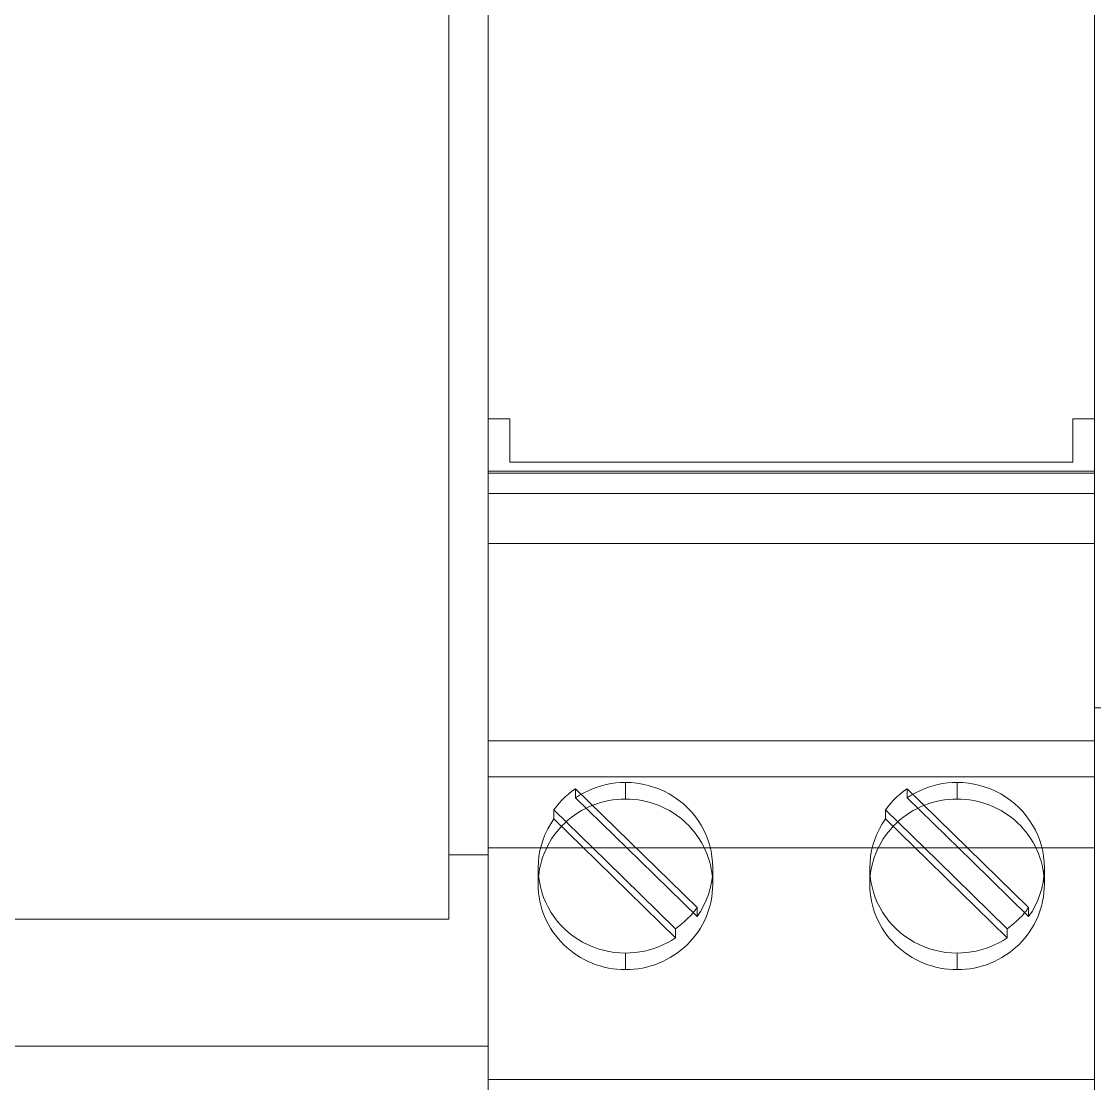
# Model space of a CAD drawing. Header units: millimetres. Extents: x 1359 to 3577, y 1333 to 3557.
# Drawn here: x 1620.78 to 1645.37, y 2740.46 to 2764.81 of the extents above; entities that cross this region are included whole.
import ezdxf

# ---------------------------------------------------------------- set-up
doc = ezdxf.new("R2010")
doc.units = ezdxf.units.MM
doc.layers.add('000-PI-Oprema', color=30, linetype='Continuous', lineweight=5)
doc.layers.add('002-PI-Kabelska kanalica', color=150, linetype='Continuous')

# ---------------------------------------------------------------- blocks, each defined once
blk = doc.blocks.new('PXC.surge - 2907874')
at = {"color": 0, "linetype": 'ByBlock', "lineweight": 0, "ltscale": 0.25}
blk.add_lwpolyline([(0, 89.8), (14.15, 89.8), (14.15, 96.459), (15.514, 96.459), (18.5, 97.259), (18.5, 97.859), (25.25, 97.859), (25.4, 97.859), (25.4, 0), (18.3, 0), (18.3, -0.4), (7.1, -0.4), (7.1, 0), (0, 0), (0, 89.8), (14.15, 89.8), (14.15, 96.459), (14.15, 94.512), (14.15, 94.512), (14.15, 94.512)], dxfattribs=at)
at = {"layer": '000-PI-Oprema', "color": 0, "linetype": 'ByBlock', "lineweight": 0}
for p, q in [((25.4, 66.15), (25.4, 23.65)), ((24.5, 22.5), (24.5, 43.164)), ((25.4, 26.9), (25.4, 26.9)), ((24.5, 23.65), (24.5, 23.65)), ((25.4, 23.65), (25.4, 23.65)), ((25.4, 23.65), (25.4, 23.17)), ((25.4, 23.17), (24.5, 23.17)), ((25.4, 23.17), (25.4, 18.788)), ((24.5, 22.5), (24.5, 22.5)), ((24.5, 22.5), (24.5, 21.7)), ((24.5, 21.7), (12.8, 21.7)), ((24.5, 21.7), (24.5, 21.7)), ((0, 18.788), (25.4, 18.788)), ((25.4, 18.788), (25.4, 17.57))]:
    blk.add_line(p, q, dxfattribs=at)
blk = doc.blocks.new('PLC-RSC-120UC21-21 - 2967086')
at = {"layer": '000-PI-Oprema', "color": 0, "linetype": 'ByBlock', "lineweight": 0}
for p, q in [((0, -50.85), (0, -23.55)), ((13.9, -23.55), (13.9, -50.85)), ((0, -50.85), (0, -61)), ((0.5, -50.85), (0, -50.85)), ((0.5, -50.85), (0.5, -51.85)), ((13.9, -50.85), (13.4, -50.85)), ((13.4, -50.85), (13.4, -51.85)), ((13.9, -58.373), (13.9, -50.85)), ((13.4, -51.85), (0.5, -51.85)), ((13.9, -52.053), (0, -52.053)), ((13.9, -52.102), (0, -52.102)), ((13.9, -52.569), (0, -52.569)), ((0, -53.715), (13.9, -53.715)), ((0, -57.5), (0, -57.5)), ((13.9, -58.24), (0, -58.24)), ((13.9, -59.4), (13.9, -58.373)), ((0, -59.066), (13.9, -59.066)), ((2.498, -59.299), (2.603, -59.267)), ((2.603, -59.267), (2.71, -59.24)), ((2.71, -59.24), (2.819, -59.219)), ((2.819, -59.219), (2.928, -59.204)), ((2.928, -59.204), (3.039, -59.195)), ((3.039, -59.195), (3.15, -59.192)), ((3.15, -59.572), (3.15, -59.192)), ((3.15, -59.192), (3.281, -59.196)), ((3.281, -59.196), (3.412, -59.209)), ((3.412, -59.209), (3.541, -59.23)), ((3.541, -59.23), (3.668, -59.259)), ((3.668, -59.259), (3.793, -59.296)), ((10.098, -59.299), (10.203, -59.267)), ((10.203, -59.267), (10.31, -59.24)), ((10.31, -59.24), (10.419, -59.219)), ((10.419, -59.219), (10.528, -59.204)), ((10.528, -59.204), (10.639, -59.195)), ((10.639, -59.195), (10.75, -59.192)), ((10.75, -59.192), (10.881, -59.196)), ((10.75, -59.572), (10.75, -59.192)), ((10.881, -59.196), (11.012, -59.209)), ((11.012, -59.209), (11.141, -59.23)), ((11.141, -59.23), (11.268, -59.259)), ((11.268, -59.259), (11.393, -59.296)), ((1.771, -59.523), (1.846, -59.457)), ((1.846, -59.457), (1.924, -59.395)), ((1.924, -59.395), (2.005, -59.336)), ((2.005, -59.544), (2.005, -59.336)), ((4.79, -62.06), (2.005, -59.336)), ((2.005, -59.544), (2.098, -59.485)), ((2.098, -59.485), (2.194, -59.43)), ((2.194, -59.43), (2.293, -59.381)), ((2.293, -59.381), (2.394, -59.337)), ((2.394, -59.337), (2.498, -59.299)), ((3.793, -59.296), (3.915, -59.341)), ((3.915, -59.341), (4.034, -59.394)), ((4.034, -59.394), (4.15, -59.454)), ((4.15, -59.454), (4.261, -59.522)), ((9.371, -59.523), (9.446, -59.457)), ((9.446, -59.457), (9.524, -59.395)), ((9.524, -59.395), (9.605, -59.336)), ((9.605, -59.544), (9.605, -59.336)), ((9.605, -59.336), (12.39, -62.06)), ((9.605, -59.544), (9.698, -59.485)), ((9.698, -59.485), (9.794, -59.43)), ((9.794, -59.43), (9.893, -59.381)), ((9.893, -59.381), (9.994, -59.337)), ((9.994, -59.337), (10.098, -59.299)), ((11.393, -59.296), (11.515, -59.341)), ((11.515, -59.341), (11.634, -59.394)), ((11.634, -59.394), (11.75, -59.454)), ((11.75, -59.454), (11.861, -59.522)), ((13.9, -59.4), (13.9, -61)), ((1.51, -59.821), (1.57, -59.742)), ((1.57, -59.742), (1.633, -59.666)), ((1.633, -59.666), (1.7, -59.593)), ((1.7, -59.593), (1.771, -59.523)), ((3.493, -61), (2.005, -59.544)), ((2.226, -59.793), (2.313, -59.751)), ((2.313, -59.751), (2.401, -59.714)), ((2.401, -59.714), (2.49, -59.681)), ((2.49, -59.681), (2.581, -59.652)), ((2.581, -59.652), (2.674, -59.628)), ((2.674, -59.628), (2.767, -59.608)), ((2.767, -59.608), (2.862, -59.592)), ((2.862, -59.592), (2.957, -59.581)), ((2.957, -59.581), (3.053, -59.574)), ((3.053, -59.574), (3.15, -59.572)), ((3.15, -59.572), (3.247, -59.574)), ((3.247, -59.574), (3.343, -59.581)), ((3.343, -59.581), (3.438, -59.592)), ((3.438, -59.592), (3.533, -59.608)), ((3.533, -59.608), (3.626, -59.628)), ((3.626, -59.628), (3.719, -59.652)), ((3.719, -59.652), (3.81, -59.681)), ((3.81, -59.681), (3.899, -59.714)), ((3.899, -59.714), (3.987, -59.751)), ((3.987, -59.751), (4.074, -59.793)), ((4.261, -59.522), (4.368, -59.597)), ((4.368, -59.597), (4.469, -59.678)), ((4.469, -59.678), (4.565, -59.766)), ((9.11, -59.821), (9.17, -59.742)), ((9.17, -59.742), (9.233, -59.666)), ((9.233, -59.666), (9.3, -59.593)), ((9.3, -59.593), (9.371, -59.523)), ((11.093, -61), (9.605, -59.544)), ((9.826, -59.793), (9.913, -59.751)), ((9.913, -59.751), (10.001, -59.714)), ((10.001, -59.714), (10.09, -59.681)), ((10.09, -59.681), (10.181, -59.652)), ((10.181, -59.652), (10.274, -59.628)), ((10.274, -59.628), (10.367, -59.608)), ((10.367, -59.608), (10.462, -59.592)), ((10.462, -59.592), (10.557, -59.581)), ((10.557, -59.581), (10.653, -59.574)), ((10.653, -59.574), (10.75, -59.572)), ((10.75, -59.572), (10.847, -59.574)), ((10.847, -59.574), (10.943, -59.581)), ((10.943, -59.581), (11.038, -59.592)), ((11.038, -59.592), (11.133, -59.608)), ((11.133, -59.608), (11.226, -59.628)), ((11.226, -59.628), (11.319, -59.652)), ((11.319, -59.652), (11.41, -59.681)), ((11.41, -59.681), (11.499, -59.714)), ((11.499, -59.714), (11.587, -59.751)), ((11.587, -59.751), (11.674, -59.793)), ((11.861, -59.522), (11.968, -59.597)), ((11.968, -59.597), (12.069, -59.678)), ((12.069, -59.678), (12.165, -59.766)), ((13.9, -61), (13.9, -59.544)), ((1.51, -60.029), (1.51, -59.821)), ((1.51, -59.821), (2.716, -61)), ((1.83, -60.058), (1.903, -59.998)), ((1.903, -59.998), (1.98, -59.941)), ((1.98, -59.941), (2.06, -59.888)), ((2.06, -59.888), (2.142, -59.838)), ((2.142, -59.838), (2.226, -59.793)), ((4.074, -59.793), (4.158, -59.838)), ((4.158, -59.838), (4.24, -59.888)), ((4.24, -59.888), (4.32, -59.941)), ((4.32, -59.941), (4.397, -59.998)), ((4.397, -59.998), (4.47, -60.058)), ((4.565, -59.766), (4.654, -59.859)), ((4.654, -59.859), (4.737, -59.957)), ((4.737, -59.957), (4.813, -60.061)), ((9.11, -60.029), (9.11, -59.821)), ((10.316, -61), (9.11, -59.821)), ((9.43, -60.058), (9.503, -59.998)), ((9.503, -59.998), (9.58, -59.941)), ((9.58, -59.941), (9.66, -59.888)), ((9.66, -59.888), (9.742, -59.838)), ((9.742, -59.838), (9.826, -59.793)), ((11.674, -59.793), (11.758, -59.838)), ((11.758, -59.838), (11.84, -59.888)), ((11.84, -59.888), (11.92, -59.941)), ((11.92, -59.941), (11.997, -59.998)), ((11.997, -59.998), (12.07, -60.058)), ((12.165, -59.766), (12.254, -59.859)), ((12.254, -59.859), (12.337, -59.957)), ((12.337, -59.957), (12.413, -60.061)), ((1.37, -60.255), (1.436, -60.14)), ((1.436, -60.14), (1.51, -60.029)), ((1.51, -60.029), (2.503, -61)), ((1.628, -60.259), (1.692, -60.189)), ((1.692, -60.189), (1.759, -60.122)), ((1.759, -60.122), (1.83, -60.058)), ((4.47, -60.058), (4.541, -60.122)), ((4.541, -60.122), (4.608, -60.189)), ((4.608, -60.189), (4.672, -60.259)), ((4.813, -60.061), (4.882, -60.17)), ((4.882, -60.17), (4.944, -60.283)), ((8.97, -60.255), (9.036, -60.14)), ((9.036, -60.14), (9.11, -60.029)), ((9.11, -60.029), (10.103, -61)), ((9.228, -60.259), (9.292, -60.189)), ((9.292, -60.189), (9.359, -60.122)), ((9.359, -60.122), (9.43, -60.058)), ((12.07, -60.058), (12.141, -60.122)), ((12.141, -60.122), (12.208, -60.189)), ((12.208, -60.189), (12.272, -60.259)), ((12.413, -60.061), (12.482, -60.17)), ((12.482, -60.17), (12.544, -60.283)), ((1.263, -60.5), (1.313, -60.376)), ((1.313, -60.376), (1.37, -60.255)), ((1.409, -60.566), (1.458, -60.485)), ((1.458, -60.485), (1.511, -60.407)), ((1.511, -60.407), (1.568, -60.331)), ((1.568, -60.331), (1.628, -60.259)), ((4.672, -60.259), (4.732, -60.331)), ((4.732, -60.331), (4.789, -60.407)), ((4.789, -60.407), (4.842, -60.485)), ((4.842, -60.485), (4.891, -60.566)), ((4.944, -60.283), (4.998, -60.401)), ((4.998, -60.401), (5.044, -60.521)), ((8.863, -60.5), (8.913, -60.376)), ((8.913, -60.376), (8.97, -60.255)), ((9.009, -60.566), (9.058, -60.485)), ((9.058, -60.485), (9.111, -60.407)), ((9.111, -60.407), (9.168, -60.331)), ((9.168, -60.331), (9.228, -60.259)), ((12.272, -60.259), (12.332, -60.331)), ((12.332, -60.331), (12.389, -60.407)), ((12.389, -60.407), (12.442, -60.485)), ((12.442, -60.485), (12.491, -60.566)), ((12.544, -60.283), (12.598, -60.401)), ((12.598, -60.401), (12.644, -60.521)), ((13.9, -60.693), (0, -60.693)), ((1.191, -60.755), (1.223, -60.626)), ((1.223, -60.626), (1.263, -60.5)), ((1.285, -60.822), (1.322, -60.734)), ((1.322, -60.734), (1.363, -60.649)), ((1.363, -60.649), (1.409, -60.566)), ((4.891, -60.566), (4.937, -60.649)), ((4.937, -60.649), (4.978, -60.734)), ((4.978, -60.734), (5.015, -60.822)), ((5.044, -60.521), (5.082, -60.643)), ((5.082, -60.643), (5.112, -60.768)), ((8.791, -60.755), (8.823, -60.626)), ((8.823, -60.626), (8.863, -60.5)), ((8.885, -60.822), (8.922, -60.734)), ((8.922, -60.734), (8.963, -60.649)), ((8.963, -60.649), (9.009, -60.566)), ((12.491, -60.566), (12.537, -60.649)), ((12.537, -60.649), (12.578, -60.734)), ((12.578, -60.734), (12.615, -60.822)), ((12.644, -60.521), (12.682, -60.643)), ((12.682, -60.643), (12.712, -60.768)), ((1.155, -61.016), (1.168, -60.885)), ((1.168, -60.885), (1.191, -60.755)), ((1.224, -61), (1.252, -60.91)), ((1.252, -60.91), (1.285, -60.822)), ((5.015, -60.822), (5.048, -60.91)), ((5.048, -60.91), (5.076, -61)), ((5.112, -60.768), (5.133, -60.893)), ((5.133, -60.893), (5.146, -61.021)), ((8.755, -61.016), (8.768, -60.885)), ((8.768, -60.885), (8.791, -60.755)), ((8.824, -61), (8.852, -60.91)), ((8.852, -60.91), (8.885, -60.822)), ((12.615, -60.822), (12.648, -60.91)), ((12.648, -60.91), (12.676, -61)), ((12.712, -60.768), (12.733, -60.893)), ((12.733, -60.893), (12.746, -61.021)), ((0, -66), (0, -61)), ((1.15, -61.148), (1.155, -61.016)), ((1.15, -61.18), (1.15, -61.148)), ((1.15, -61.196), (1.15, -61.148)), ((1.151, -61.212), (1.15, -61.18)), ((1.15, -61.243), (1.15, -61.196)), ((1.152, -61.243), (1.151, -61.212)), ((1.169, -61.261), (1.183, -61.173)), ((1.183, -61.173), (1.202, -61.086)), ((1.202, -61.086), (1.224, -61)), ((2.503, -61), (4.295, -62.752)), ((2.716, -61), (4.295, -62.545)), ((4.79, -62.268), (3.493, -61)), ((5.076, -61), (5.098, -61.086)), ((5.098, -61.086), (5.117, -61.173)), ((5.117, -61.173), (5.131, -61.261)), ((5.146, -61.021), (5.15, -61.148)), ((5.149, -61.212), (5.148, -61.243)), ((5.15, -61.18), (5.149, -61.212)), ((5.15, -61.148), (5.15, -61.18)), ((5.15, -61.196), (5.15, -61.148)), ((5.15, -61.243), (5.15, -61.196)), ((8.75, -61.148), (8.755, -61.016)), ((8.75, -61.18), (8.75, -61.148)), ((8.75, -61.196), (8.75, -61.148)), ((8.751, -61.212), (8.75, -61.18)), ((8.75, -61.243), (8.75, -61.196)), ((8.752, -61.243), (8.751, -61.212)), ((8.769, -61.261), (8.783, -61.173)), ((8.783, -61.173), (8.802, -61.086)), ((8.802, -61.086), (8.824, -61)), ((10.103, -61), (11.895, -62.752)), ((11.895, -62.545), (10.316, -61)), ((12.39, -62.268), (11.093, -61)), ((12.676, -61), (12.698, -61.086)), ((12.698, -61.086), (12.717, -61.173)), ((12.717, -61.173), (12.731, -61.261)), ((12.746, -61.021), (12.75, -61.148)), ((12.749, -61.212), (12.748, -61.243)), ((12.75, -61.18), (12.749, -61.212)), ((12.75, -61.148), (12.75, -61.18)), ((12.75, -61.196), (12.75, -61.148)), ((12.75, -61.243), (12.75, -61.196)), ((13.9, -66), (13.9, -61)), ((1.15, -61.291), (1.15, -61.243)), ((1.15, -61.338), (1.15, -61.291)), ((1.15, -61.385), (1.15, -61.338)), ((1.15, -61.433), (1.15, -61.385)), ((1.15, -61.48), (1.15, -61.433)), ((1.15, -61.528), (1.152, -61.439)), ((1.15, -61.528), (1.15, -61.48)), ((1.154, -61.275), (1.152, -61.243)), ((1.152, -61.439), (1.158, -61.35)), ((1.157, -61.306), (1.154, -61.275)), ((1.159, -61.338), (1.157, -61.306)), ((1.158, -61.35), (1.169, -61.261)), ((1.176, -61.463), (1.159, -61.338)), ((1.201, -61.586), (1.176, -61.463)), ((5.121, -61.481), (5.091, -61.621)), ((5.141, -61.338), (5.121, -61.481)), ((5.131, -61.261), (5.142, -61.35)), ((5.143, -61.306), (5.141, -61.338)), ((5.142, -61.35), (5.148, -61.439)), ((5.146, -61.275), (5.143, -61.306)), ((5.148, -61.243), (5.146, -61.275)), ((5.148, -61.439), (5.15, -61.528)), ((5.15, -61.291), (5.15, -61.243)), ((5.15, -61.338), (5.15, -61.291)), ((5.15, -61.385), (5.15, -61.338)), ((5.15, -61.433), (5.15, -61.385)), ((5.15, -61.48), (5.15, -61.433)), ((5.15, -61.528), (5.15, -61.48)), ((8.75, -61.291), (8.75, -61.243)), ((8.75, -61.338), (8.75, -61.291)), ((8.75, -61.385), (8.75, -61.338)), ((8.75, -61.433), (8.75, -61.385)), ((8.75, -61.48), (8.75, -61.433)), ((8.75, -61.528), (8.752, -61.439)), ((8.75, -61.528), (8.75, -61.48)), ((8.754, -61.275), (8.752, -61.243)), ((8.752, -61.439), (8.758, -61.35)), ((8.757, -61.306), (8.754, -61.275)), ((8.759, -61.338), (8.757, -61.306)), ((8.758, -61.35), (8.769, -61.261)), ((8.776, -61.463), (8.759, -61.338)), ((8.801, -61.586), (8.776, -61.463)), ((12.721, -61.481), (12.691, -61.621)), ((12.741, -61.338), (12.721, -61.481)), ((12.731, -61.261), (12.742, -61.35)), ((12.743, -61.306), (12.741, -61.338)), ((12.742, -61.35), (12.748, -61.439)), ((12.746, -61.275), (12.743, -61.306)), ((12.748, -61.243), (12.746, -61.275)), ((12.748, -61.439), (12.75, -61.528)), ((12.75, -61.291), (12.75, -61.243)), ((12.75, -61.338), (12.75, -61.291)), ((12.75, -61.385), (12.75, -61.338)), ((12.75, -61.433), (12.75, -61.385)), ((12.75, -61.48), (12.75, -61.433)), ((12.75, -61.528), (12.75, -61.48)), ((1.152, -61.624), (1.15, -61.528)), ((1.16, -61.72), (1.152, -61.624)), ((1.172, -61.815), (1.16, -61.72)), ((1.233, -61.708), (1.201, -61.586)), ((1.274, -61.826), (1.233, -61.708)), ((5.091, -61.621), (5.05, -61.759)), ((5.14, -61.72), (5.128, -61.815)), ((5.148, -61.624), (5.14, -61.72)), ((5.15, -61.528), (5.148, -61.624)), ((8.752, -61.624), (8.75, -61.528)), ((8.76, -61.72), (8.752, -61.624)), ((8.772, -61.815), (8.76, -61.72)), ((8.833, -61.708), (8.801, -61.586)), ((8.874, -61.826), (8.833, -61.708)), ((12.691, -61.621), (12.65, -61.759)), ((12.74, -61.72), (12.728, -61.815)), ((12.748, -61.624), (12.74, -61.72)), ((12.75, -61.528), (12.748, -61.624)), ((13.9, -66), (13.9, -61.567)), ((1.189, -61.91), (1.172, -61.815)), ((1.21, -62.004), (1.189, -61.91)), ((1.322, -61.942), (1.274, -61.826)), ((1.377, -62.055), (1.322, -61.942)), ((5, -61.893), (4.939, -62.023)), ((5.05, -61.759), (5, -61.893)), ((5.111, -61.91), (5.09, -62.004)), ((5.128, -61.815), (5.111, -61.91)), ((8.789, -61.91), (8.772, -61.815)), ((8.81, -62.004), (8.789, -61.91)), ((8.922, -61.942), (8.874, -61.826)), ((8.977, -62.055), (8.922, -61.942)), ((12.6, -61.893), (12.539, -62.023)), ((12.65, -61.759), (12.6, -61.893)), ((12.711, -61.91), (12.69, -62.004)), ((12.728, -61.815), (12.711, -61.91)), ((1.236, -62.097), (1.21, -62.004)), ((1.267, -62.188), (1.236, -62.097)), ((1.302, -62.277), (1.267, -62.188)), ((1.44, -62.163), (1.377, -62.055)), ((1.51, -62.268), (1.44, -62.163)), ((4.698, -62.179), (4.638, -62.247)), ((4.714, -62.159), (4.698, -62.179)), ((4.73, -62.14), (4.714, -62.159)), ((4.745, -62.12), (4.73, -62.14)), ((4.76, -62.101), (4.745, -62.12)), ((4.775, -62.081), (4.76, -62.101)), ((4.79, -62.06), (4.775, -62.081)), ((4.79, -62.268), (4.79, -62.06)), ((4.869, -62.148), (4.79, -62.268)), ((4.939, -62.023), (4.869, -62.148)), ((5.033, -62.188), (4.998, -62.277)), ((5.064, -62.097), (5.033, -62.188)), ((5.09, -62.004), (5.064, -62.097)), ((8.836, -62.097), (8.81, -62.004)), ((8.867, -62.188), (8.836, -62.097)), ((8.902, -62.277), (8.867, -62.188)), ((9.04, -62.163), (8.977, -62.055)), ((9.11, -62.268), (9.04, -62.163)), ((12.298, -62.179), (12.238, -62.247)), ((12.314, -62.159), (12.298, -62.179)), ((12.33, -62.14), (12.314, -62.159)), ((12.345, -62.12), (12.33, -62.14)), ((12.36, -62.101), (12.345, -62.12)), ((12.375, -62.081), (12.36, -62.101)), ((12.39, -62.06), (12.375, -62.081)), ((12.39, -62.268), (12.39, -62.06)), ((12.469, -62.148), (12.39, -62.268)), ((12.539, -62.023), (12.469, -62.148)), ((12.633, -62.188), (12.598, -62.277)), ((12.664, -62.097), (12.633, -62.188)), ((12.69, -62.004), (12.664, -62.097)), ((1.342, -62.365), (1.302, -62.277)), ((1.386, -62.45), (1.342, -62.365)), ((1.434, -62.533), (1.386, -62.45)), ((1.587, -62.369), (1.51, -62.268)), ((1.671, -62.465), (1.587, -62.369)), ((1.76, -62.555), (1.671, -62.465)), ((4.44, -62.435), (4.369, -62.492)), ((4.509, -62.376), (4.44, -62.435)), ((4.575, -62.313), (4.509, -62.376)), ((4.638, -62.247), (4.575, -62.313)), ((4.914, -62.45), (4.866, -62.533)), ((4.958, -62.365), (4.914, -62.45)), ((4.998, -62.277), (4.958, -62.365)), ((8.942, -62.365), (8.902, -62.277)), ((8.986, -62.45), (8.942, -62.365)), ((9.034, -62.533), (8.986, -62.45)), ((9.187, -62.369), (9.11, -62.268)), ((9.271, -62.465), (9.187, -62.369)), ((9.36, -62.555), (9.271, -62.465)), ((12.04, -62.435), (11.969, -62.492)), ((12.109, -62.376), (12.04, -62.435)), ((12.175, -62.313), (12.109, -62.376)), ((12.238, -62.247), (12.175, -62.313)), ((12.514, -62.45), (12.466, -62.533)), ((12.558, -62.365), (12.514, -62.45)), ((12.598, -62.277), (12.558, -62.365)), ((1.487, -62.614), (1.434, -62.533)), ((1.543, -62.693), (1.487, -62.614)), ((1.604, -62.769), (1.543, -62.693)), ((1.855, -62.639), (1.76, -62.555)), ((1.955, -62.717), (1.855, -62.639)), ((4.369, -62.492), (4.295, -62.545)), ((4.295, -62.752), (4.295, -62.545)), ((4.757, -62.693), (4.696, -62.769)), ((4.813, -62.614), (4.757, -62.693)), ((4.866, -62.533), (4.813, -62.614)), ((9.087, -62.614), (9.034, -62.533)), ((9.143, -62.693), (9.087, -62.614)), ((9.204, -62.769), (9.143, -62.693)), ((9.455, -62.639), (9.36, -62.555)), ((9.555, -62.717), (9.455, -62.639)), ((11.969, -62.492), (11.895, -62.545)), ((11.895, -62.752), (11.895, -62.545)), ((12.357, -62.693), (12.296, -62.769)), ((12.413, -62.614), (12.357, -62.693)), ((12.466, -62.533), (12.413, -62.614)), ((1.668, -62.842), (1.604, -62.769)), ((1.736, -62.912), (1.668, -62.842)), ((1.808, -62.978), (1.736, -62.912)), ((2.06, -62.788), (1.955, -62.717)), ((2.169, -62.853), (2.06, -62.788)), ((2.282, -62.911), (2.169, -62.853)), ((2.399, -62.962), (2.282, -62.911)), ((4.009, -62.915), (3.907, -62.959)), ((4.107, -62.866), (4.009, -62.915)), ((4.203, -62.812), (4.107, -62.866)), ((4.295, -62.752), (4.203, -62.812)), ((4.564, -62.912), (4.492, -62.978)), ((4.632, -62.842), (4.564, -62.912)), ((4.696, -62.769), (4.632, -62.842)), ((9.268, -62.842), (9.204, -62.769)), ((9.336, -62.912), (9.268, -62.842)), ((9.408, -62.978), (9.336, -62.912)), ((9.66, -62.788), (9.555, -62.717)), ((9.769, -62.853), (9.66, -62.788)), ((9.882, -62.911), (9.769, -62.853)), ((9.999, -62.962), (9.882, -62.911)), ((11.609, -62.915), (11.507, -62.959)), ((11.707, -62.866), (11.609, -62.915)), ((11.803, -62.812), (11.707, -62.866)), ((11.895, -62.752), (11.803, -62.812)), ((12.164, -62.912), (12.092, -62.978)), ((12.232, -62.842), (12.164, -62.912)), ((12.296, -62.769), (12.232, -62.842)), ((1.882, -63.041), (1.808, -62.978)), ((1.959, -63.1), (1.882, -63.041)), ((2.039, -63.155), (1.959, -63.1)), ((2.122, -63.206), (2.039, -63.155)), ((2.52, -63.005), (2.399, -62.962)), ((2.643, -63.041), (2.52, -63.005)), ((2.769, -63.069), (2.643, -63.041)), ((2.895, -63.089), (2.769, -63.069)), ((3.022, -63.101), (2.895, -63.089)), ((3.15, -63.105), (3.022, -63.101)), ((3.26, -63.102), (3.15, -63.105)), ((3.15, -63.484), (3.15, -63.105)), ((3.371, -63.093), (3.26, -63.102)), ((3.48, -63.078), (3.371, -63.093)), ((3.589, -63.057), (3.48, -63.078)), ((3.697, -63.03), (3.589, -63.057)), ((3.803, -62.997), (3.697, -63.03)), ((3.907, -62.959), (3.803, -62.997)), ((4.261, -63.155), (4.178, -63.206)), ((4.341, -63.1), (4.261, -63.155)), ((4.418, -63.041), (4.341, -63.1)), ((4.492, -62.978), (4.418, -63.041)), ((9.482, -63.041), (9.408, -62.978)), ((9.559, -63.1), (9.482, -63.041)), ((9.639, -63.155), (9.559, -63.1)), ((9.722, -63.206), (9.639, -63.155)), ((10.12, -63.005), (9.999, -62.962)), ((10.243, -63.041), (10.12, -63.005)), ((10.369, -63.069), (10.243, -63.041)), ((10.495, -63.089), (10.369, -63.069)), ((10.622, -63.101), (10.495, -63.089)), ((10.75, -63.105), (10.622, -63.101)), ((10.86, -63.102), (10.75, -63.105)), ((10.75, -63.484), (10.75, -63.105)), ((10.971, -63.093), (10.86, -63.102)), ((11.08, -63.078), (10.971, -63.093)), ((11.189, -63.057), (11.08, -63.078)), ((11.297, -63.03), (11.189, -63.057)), ((11.403, -62.997), (11.297, -63.03)), ((11.507, -62.959), (11.403, -62.997)), ((11.861, -63.155), (11.778, -63.206)), ((11.941, -63.1), (11.861, -63.155)), ((12.018, -63.041), (11.941, -63.1)), ((12.092, -62.978), (12.018, -63.041)), ((2.207, -63.253), (2.122, -63.206)), ((2.294, -63.296), (2.207, -63.253)), ((2.384, -63.335), (2.294, -63.296)), ((2.476, -63.37), (2.384, -63.335)), ((2.569, -63.4), (2.476, -63.37)), ((2.665, -63.426), (2.569, -63.4)), ((2.761, -63.447), (2.665, -63.426)), ((2.857, -63.463), (2.761, -63.447)), ((3.539, -63.447), (3.443, -63.463)), ((3.635, -63.426), (3.539, -63.447)), ((3.731, -63.4), (3.635, -63.426)), ((3.824, -63.37), (3.731, -63.4)), ((3.916, -63.335), (3.824, -63.37)), ((4.006, -63.296), (3.916, -63.335)), ((4.093, -63.253), (4.006, -63.296)), ((4.178, -63.206), (4.093, -63.253)), ((9.807, -63.253), (9.722, -63.206)), ((9.894, -63.296), (9.807, -63.253)), ((9.984, -63.335), (9.894, -63.296)), ((10.076, -63.37), (9.984, -63.335)), ((10.169, -63.4), (10.076, -63.37)), ((10.265, -63.426), (10.169, -63.4)), ((10.361, -63.447), (10.265, -63.426)), ((10.457, -63.463), (10.361, -63.447)), ((11.139, -63.447), (11.043, -63.463)), ((11.235, -63.426), (11.139, -63.447)), ((11.331, -63.4), (11.235, -63.426)), ((11.424, -63.37), (11.331, -63.4)), ((11.516, -63.335), (11.424, -63.37)), ((11.606, -63.296), (11.516, -63.335)), ((11.693, -63.253), (11.606, -63.296)), ((11.778, -63.206), (11.693, -63.253)), ((2.955, -63.475), (2.857, -63.463)), ((3.052, -63.482), (2.955, -63.475)), ((3.15, -63.484), (3.052, -63.482)), ((3.248, -63.482), (3.15, -63.484)), ((3.345, -63.475), (3.248, -63.482)), ((3.443, -63.463), (3.345, -63.475)), ((10.555, -63.475), (10.457, -63.463)), ((10.652, -63.482), (10.555, -63.475)), ((10.75, -63.484), (10.652, -63.482)), ((10.848, -63.482), (10.75, -63.484)), ((10.945, -63.475), (10.848, -63.482)), ((11.043, -63.463), (10.945, -63.475)), ((13.9, -66), (13.9, -63.995)), ((0, -66.544), (0, -66)), ((0, -66), (0, -66)), ((0, -66), (13.9, -66)), ((13.9, -66), (13.9, -66)), ((13.9, -66.544), (13.9, -66))]:
    blk.add_line(p, q, dxfattribs=at)

msp = doc.modelspace()

# ---------------------------------------------------------------- linework, layer by layer
at = {"layer": '002-PI-Kabelska kanalica', "color": 0, "linetype": 'ByBlock', "lineweight": 0, "ltscale": 0.25}
msp.add_lwpolyline([(1645.371, 2749.076), (1655.366, 2749.076)], dxfattribs=at)

# ---------------------------------------------------------------- block references
at = {"layer": '002-PI-Kabelska kanalica', "color": 0, "linetype": 'ByBlock', "lineweight": 0}
for name, p in [('PXC.surge - 2907874', (1606.071, 2722.531)), ('PLC-RSC-120UC21-21 - 2967086', (1631.471, 2806.556))]:
    msp.add_blockref(name, p, dxfattribs=at)

doc.saveas('drawing.dxf')
